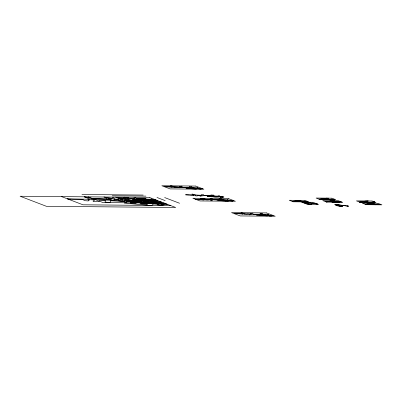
<?xml version="1.0" encoding="UTF-8"?>
<svg xmlns="http://www.w3.org/2000/svg" width="402" height="402" viewBox="0 0 402 402"><rect width="100%" height="100%" fill="white"/><g stroke="black" fill="none" stroke-linecap="round" stroke-linejoin="round"><path stroke-width="0.6" d="M373.327 203.437L373.197 203.583A2.337 0.276 3 0 1 372.674 203.593L372.689 203.598M331.454 201.075L331.896 201.065A2.678 0.317 3 0 0 332.303 201.045L332.66 201.02A3.281 0.387 3 0 1 332.977 201L333.193 200.99A3.397 0.402 3 0 0 333.429 200.98L333.977 200.719M333.615 200.779L333.936 200.719M212.11 195.377C209.894 195.769 218.301 196.553 218.809 195.774L219.492 195.829L219.185 196.005M261.23 214.09C258.868 214.427 267.481 215.306 267.928 214.482L268.611 214.542L268.104 214.763M218.231 197.176L207.482 196.452L208.527 196.005L207.12 195.88M267.35 215.884L256.602 215.16L257.647 214.713L256.506 214.618M338.504 201.99L339.796 201.97A5.517 0.653 3 0 0 339.881 201.94A6.065 0.719 3 0 1 339.981 201.904A6.372 0.754 3 0 0 340.102 201.864L340.223 201.814A3.628 0.427 3 0 0 340.288 201.784L341.197 201.809M232.165 200.844L223.09 200.482M333.59 200.945L333.193 200.99M223.331 200.347C219.728 201.296 216.974 198.905 213.095 199.643A107.239 12.698 3 0 0 210.613 199.558L205.839 199.427A36.843 4.362 3 0 0 203.598 199.387L200.407 199.357A60.541 7.171 3 0 0 196.297 199.367M369.895 203.894L370.307 203.849A2.734 0.322 3 0 0 370.579 203.824L370.744 203.799A9.221 1.09 3 0 1 371.197 203.734L371.76 203.729M332.489 202.02L336.203 201.965A4.713 0.558 3 0 0 336.419 201.965L340.665 201.734M191.965 194.076C197.106 195.035 194.407 195.045 202.166 195.292C199.246 194.457 202.849 195.312 203.181 194.402C203.332 195.704 205.337 195.528 207.387 195.759L210.733 195.643L211.447 195.277L210.839 195.025L213.547 195.146L212.201 195.332M241.084 212.784C246.225 213.748 243.527 213.758 251.285 214C248.366 213.171 251.969 214.02 252.295 213.115C252.451 214.417 254.456 214.241 256.506 214.472L259.853 214.356L260.566 213.985L259.958 213.738L262.667 213.859L261.32 214.04M361.162 202.045L360.147 202.085A3.105 0.367 3 0 0 359.84 202.07L359.353 201.985M220.06 197.126L220.718 196.955L218.593 196.784L218.517 197.04M340.288 201.779L339.775 201.96M379.87 204.392L379.372 204.568M373.795 202.171L373.96 202.111A7.658 0.904 3 0 1 374.076 202.07L374.93 202.116M197.9 195.407L200.256 195.452L199.91 196.035L200.397 196.101M247.019 214.12L249.376 214.165L249.029 214.743L249.516 214.814M373.352 203.362L373.976 203.322L373.252 203.352M327.399 201.739L328.323 201.653A5.693 0.673 3 0 0 328.529 201.628L329.017 201.563A8.975 1.06 3 0 1 329.143 201.548L330.826 201.603A7.181 0.849 3 0 1 331.183 201.648L331.318 201.668A6.884 0.814 3 0 0 331.595 201.709L331.806 201.739A4.065 0.482 3 0 1 332.022 201.769L333.117 201.894L332.725 201.859M335.248 201.99L334.67 201.904A2.608 0.307 3 0 0 334.348 201.904L334.077 201.93L335.735 202.03A3.472 0.412 3 0 1 335.871 201.945L336.63 202.025M220.11 196.764L223.974 197.05L218.532 196.236L218.909 196.07M269.229 215.477L273.094 215.758L267.652 214.944L268.028 214.784M369.157 203.965L368.895 204.01L369.639 203.995M327.967 201.603L327.851 201.623A4.095 0.487 3 0 0 327.71 201.648L327.595 201.643A3.703 0.437 3 0 1 327.851 201.588L328.725 201.487A7.12 0.844 3 0 0 328.936 201.462L329.027 201.452A9.568 1.131 3 0 1 329.268 201.422L330.067 201.392M327.489 201.673L327.273 201.734A2.744 0.327 3 0 0 327.178 201.759L326.052 201.844M371.77 203.769L371.689 203.784A10.07 1.191 3 0 0 371.453 203.814L371.121 203.854A9.764 1.156 3 0 1 370.78 203.899L369.78 204.055L370.116 204.151A6.884 0.814 3 0 1 370.533 204.211L370.87 204.261A8.286 0.98 3 0 0 371.217 204.311L379.317 204.578M340.353 201.754L340.64 201.734M379.95 204.357L380.503 204.352M329.776 201.251L330.343 201.281A8.377 0.99 3 0 0 330.675 201.246A3.543 0.422 3 0 0 330.836 201.221L331.037 201.211A9.869 1.171 3 0 0 331.213 201.186L332.188 201.166L331.72 201.221A2.221 0.261 3 0 0 331.555 201.241L331.338 201.276A8.532 1.01 3 0 1 331.092 201.307L331.042 201.312A6.789 0.804 3 0 0 330.761 201.352L330.715 201.357M339.745 201.98L339.323 202M271.667 215.889L269.164 215.854L271.948 215.824M222.497 197.191L220.06 197.141M330.891 201.226A9.472 1.121 3 0 1 330.745 201.246A4.05 0.477 3 0 1 330.585 201.266L330.781 201.231A5.914 0.698 3 0 1 331.007 201.211A4.799 0.568 3 0 0 331.198 201.171L331.268 201.156A5.357 0.633 3 0 1 331.439 201.131L331.63 201.106A6.357 0.754 3 0 1 331.861 201.08L331.987 201.07A5.447 0.643 3 0 1 332.449 201.035L333.178 200.995M327.916 201.578L327.987 201.603A3.276 0.387 3 0 1 328.153 201.578L329.454 201.472M331.253 201.176L332.107 201.136L331.67 201.231A5.206 0.618 3 0 0 331.434 201.261L331.424 201.261A7.387 0.874 3 0 1 331.137 201.301L331.087 201.312A9.14 1.08 3 0 0 330.886 201.337L330.791 201.352A7.387 0.874 3 0 1 330.539 201.387L330.539 201.387M330.67 201.362A7.638 0.904 3 0 1 330.424 201.397L330.323 201.407M208.326 195.754L214.095 195.995L208.216 195.849M257.446 214.467L263.215 214.708L257.335 214.557M329.283 201.367L329.725 201.322M375.277 204.583L375.729 204.583A3.693 0.437 3 0 0 376.463 204.583L377.166 204.573A12.487 1.477 3 0 1 377.925 204.583L380.433 204.276M328.369 201.553L328.926 201.487A2.904 0.342 3 0 0 329.062 201.472L329.273 201.457M329.69 201.362L330.203 201.307A3.392 0.402 3 0 1 330.454 201.276L330.695 201.307M371.036 203.734L371.287 203.678A2.965 0.352 3 0 1 372.126 203.663L372.694 203.628A3.156 0.372 3 0 1 373.006 203.603L373.156 203.588M368.92 203.914L367.941 204.035M330.354 201.181L330.64 201.141A4.085 0.482 3 0 1 331.419 201.07M367.83 204.176L367.84 204.171A3.306 0.392 3 0 0 367.925 204.161L370.031 203.774M368.202 204L368.991 204M368.016 204.151L371.332 203.794L370.684 203.764A7.156 0.849 3 0 0 370.549 203.804L369.93 203.844M371.267 203.703L372.061 203.628A6.196 0.734 3 0 1 372.408 203.608L372.594 203.603M370.172 203.754L371.252 203.678M328.545 201.497L328.921 201.518M368.408 204.08L368.106 204.115M368.719 204.045C367.81 204.643 364.076 204.362 366.709 204.347A10.256 1.216 3 0 0 367.217 204.236A6.065 0.719 3 0 1 367.8 204.141L367.88 204.04M329.63 201.271A10.748 1.271 3 0 1 329.379 201.301L329.173 201.327A6.462 0.764 3 0 0 328.931 201.357L328.741 201.382A2.759 0.327 3 0 1 328.585 201.397L328.132 201.482L328.529 201.508M332.962 201.869L333.76 201.95L333.047 201.874M306.098 203.105L307.862 202.909M337.132 205.246L338.891 205.05M308.59 203.01L306.927 203.266L304.686 202.985L306.078 203.452L305.319 203.452M339.625 205.151L337.956 205.407L335.72 205.131L337.112 205.593L335.946 205.517L336.524 205.658M368.729 204.07L369.126 204.075M328.811 198.166L323.967 198.965L326.977 199.362L334.374 199.201M334.665 200.719L330.57 201.492C333.866 202.03 338.042 202.161 340.836 201.673M368.398 201.025L364.302 201.799C367.599 202.337 371.775 202.467 374.574 201.98M374.262 203.322L370.167 204.095L373.468 204.563L372.744 204.603L373.182 204.548A2.126 0.251 3 0 1 372.669 204.497L372.659 204.583M334.956 201.97L334.263 201.955L335.087 201.965M367.925 201.005L364.127 201.317M371.337 204.352L368.74 204.171A2.231 0.266 3 0 1 368.483 204.191L367.333 204.296A4.573 0.543 3 0 0 366.981 204.327A2.166 0.256 3 0 1 366.77 204.382L366.991 204.377A3.095 0.367 3 0 1 367.056 204.352L367.418 204.231A6.517 0.774 3 0 1 367.488 204.221L367.659 204.196A3.06 0.362 3 0 1 367.765 204.181M333.062 201.985L333.223 201.965M336.881 202.005L336.474 202.025M373.91 204.528L374.925 204.568A2.663 0.317 3 0 1 374.991 204.593L375.021 204.603M375.79 204.528L376.528 204.593L376.016 204.568A4.713 0.558 3 0 1 375.8 204.568L375.086 204.502M374.795 204.608L374.051 204.598M376.478 204.613L375.935 204.603M365.599 204.382L366.699 204.392L365.649 204.447M328.333 201.518L331.404 201.201M325.615 201.678L327.112 201.789L326.002 201.764L331.62 200.834L333.374 200.92L333.258 200.668M372.88 204.623L373.9 204.643M372.589 204.583L375.302 204.749M335.605 201.945L336.288 201.904A3.311 0.392 3 0 1 336.595 201.904L337.569 201.97A12.482 1.477 3 0 1 338.328 201.98L338.675 201.99M337.002 201.965L336.218 201.925L337.238 202.035M372.805 204.643L368.488 204.231M301.822 201.869L302.339 201.874L298.244 201.578L307.605 201.452M372.071 202.301L369.363 202.211M372.277 202.301L373.448 202.291A4.176 0.492 3 0 0 373.599 202.241M81.938 194.513L143.223 195.065M112.223 195.824L145.996 196.131M326.655 198.146L327.504 198.151M319.012 199.151L326.756 198.181M329.665 199.653L329.303 199.518L334.595 199.286M319.304 199.261L323.459 199.025L325.866 199.362L325.092 199.357L325.484 199.508L329.107 199.618M292.169 201.372L298.173 200.533L299.922 200.618L299.807 200.367M307.746 201.508L302.455 201.739L302.817 201.874M292.455 201.487L294.123 201.593L301.113 200.377M333.147 201.884L332.037 201.894M359.785 202.151L363.8 201.859L366.207 202.191L365.428 202.186L365.825 202.337L369.443 202.452L369.011 202.477M302.741 201.844L303.334 201.879M157.589 200.563L123.811 200.256L115.575 197.106M342.459 202.291L326.705 202.095L322.731 200.573L338.333 200.714L342.303 202.236M305.274 203.512L310.796 204.347M304.465 202.226L316.686 203.744M380.794 204.417L375.498 204.643L375.785 204.754M317.153 203.925L316.404 203.744M365.212 204.281L371.217 203.437L372.971 203.523L372.855 203.271M317.459 204.04L303.867 202.407L304.063 202.221M164.297 203.126L103.012 202.573L88.068 196.854M336.303 205.653L341.831 206.487M335.499 204.367L348.489 206.181L334.896 204.548L335.097 204.362M348.021 206.005L347.439 205.884M347.906 206.065L348.187 206.065M170.76 205.598L82.983 204.804L61.576 196.613M188.965 195.025L185.538 194.799L189.04 194.849A3.276 0.387 3 0 0 190.819 194.859L194.05 194.915L192.035 194.096M332.967 201.96L333.68 202.005L333.429 201.975M339.223 202L338.78 201.99M238.15 213.738L234.657 213.512L238.16 213.562A3.276 0.387 3 0 0 239.939 213.568L243.17 213.623L241.235 212.849M338.318 201.985L337.971 201.98A7.924 0.94 3 0 1 337.75 201.975L335.901 202.04L336.781 202.186M326.464 201.779L326.027 201.764M336.645 201.904L336.946 201.92M189.437 195.04L193.945 195.478M374.614 202.065L369.639 202.347L370.518 202.487M238.557 213.748L243.064 214.186M210.563 199.09L211.97 199.281M336.389 202.02L336.278 202.015M183.639 187.513L187.02 187.794L185.985 188.231L194.025 188.98A12.552 1.487 3 0 0 195.89 189.141C196.603 188.829 199.392 188.252 198.628 188.915L201.367 188.915L198.663 188.563L199.317 188.377L202.457 188.814L197.096 188.046L198.03 187.633C196.834 188.156 186.282 187.639 192.035 186.975L189.362 186.845L189.98 187.081L189.312 187.432L185.965 187.548L182.126 187.211L181.985 186.211L181.377 186.206L181.036 186.724L179.588 186.744L180.835 186.99L180.001 187.131L174.227 186.799L173.101 186.634L174.629 186.523L170.599 185.835L172.569 186.744L164.091 186.598C166.805 186.94 169.478 186.694 172.006 187.412C171.383 186.91 175.915 186.814 173.95 187.488C177.041 187.101 178.538 187.87 180.769 187.563C182.518 187.242 185.533 187.458 187.809 187.865C187.015 188.669 189.945 188.292 190.674 188.463C193.94 187.824 197.312 188.598 200.593 188.91M333.208 201.899L335.705 202.146L335.273 202.171M326.665 201.784L330.062 201.553L333.122 201.995M359.73 202.04L365.358 201.141L367.106 201.226L366.996 200.975M335.132 202.02L334.444 201.995M180.252 186.789L181.463 186.995A5.271 0.623 3 0 1 181.201 187.211M183.578 187.432L182.131 187.352A107.239 12.698 3 0 0 179.619 187.216L174.749 186.975A36.843 4.362 3 0 0 172.433 186.885L169.086 186.784A60.541 7.171 3 0 0 164.725 186.689M374.704 204.528L374.373 204.507A2.814 0.332 3 0 0 373.694 204.512A2.221 0.261 3 0 1 373.202 204.512L371.483 204.372M332.871 201.879L332.369 201.814A3.749 0.442 3 0 0 332.132 201.779L332.017 201.764A7.437 0.879 3 0 1 331.786 201.734L330.73 201.588M207.311 195.799C204.206 195.462 202.518 195.794 200.457 196.121M256.431 214.507C253.325 214.176 251.637 214.502 249.577 214.834M333.429 201.894L333.74 201.945M220.638 196.849L222.829 197.116M269.707 215.552L269.983 215.578L267.637 215.753M332.761 201.864L332.449 201.829M211.638 196.799L211.909 196.829M330.575 201.568L330.142 201.467L330.876 201.608A5.648 0.668 3 0 0 331.238 201.658L331.364 201.673A5.899 0.698 3 0 1 331.725 201.724M365.86 201.497L364.8 201.477A7.97 0.945 3 0 0 364.016 201.603L363.704 201.729L364.423 201.884A8.789 1.04 3 0 0 364.77 201.935L365.86 202.075A11.025 1.306 3 0 1 366.232 202.126L369.724 202.457M370.77 203.719L368.001 204.105M331.615 201.176L328.841 201.563M363.699 201.372L364.076 201.457L363.508 201.698A3.191 0.377 3 0 1 363.307 201.744L362.85 201.809A13.301 1.573 3 0 1 362.589 201.834L362.167 201.874A5.095 0.603 3 0 0 361.122 202.035M297.118 201.186L300.128 201.588M296.616 201.251L299.018 201.583M332.298 201.809L332.158 201.784A5.658 0.668 3 0 0 331.791 201.734M375.614 204.759L375.568 204.754A3.141 0.372 3 0 1 375.026 204.603M375.533 204.744L375.302 204.653M193.955 195.397C192.865 195.101 194.146 195.05 194.829 195.191C197.648 195.116 193.272 196.372 197.799 195.804L197.92 195.513M243.074 214.11C241.883 213.763 243.501 213.829 244.13 213.909C246.667 213.939 242.356 215.015 246.918 214.512L247.039 214.221M337.579 205.402L339.434 206.196L342.157 206.492M306.55 203.261L308.404 204.055L311.123 204.352M341.951 206.512C340.564 206.477 343.419 206.502 342.167 206.517M335.901 204.367L334.776 204.392M311.53 204.377L311.133 204.377M310.917 204.372L310.525 204.372M164.634 197.548L179.578 203.266M156.961 197.477L165.202 200.628M211.532 200.241L211.085 199.764A3.156 0.372 3 0 1 211.216 199.704L211.914 199.553A2.749 0.327 3 0 0 212.015 199.518M179.604 187.855L179.82 187.412A3.156 0.372 3 0 1 180.051 187.357L181.006 187.242A2.749 0.327 3 0 0 181.171 187.211M211.944 199.281A5.271 0.623 3 0 1 212.05 199.518M210.914 198.608L211.286 198.935L209.899 199.06L211.346 199.447L205.095 199.251L203.834 199.101L205.065 198.95L204.729 198.869L200.392 198.317L203.518 199.236L195.593 199.286C197.638 199.754 199.874 199.101 201.879 199.628C202.754 200.08 205.382 200.07 203.412 199.442C206.804 199.879 207.176 200.116 209.894 199.618C210.296 200.472 212.01 200.523 212.417 200.216C210.99 198.985 215.145 200.121 215.964 199.804C218.773 200.497 222.17 200.894 226.291 201.075A12.552 1.487 3 0 0 228.22 201.201C228.05 200.09 237.662 201.663 229.894 200.518L233.718 200.698L227.713 200.01L227.964 199.553L226.703 199.985L220.532 199.568L221.552 199L221.211 198.95L218.934 198.93L219.834 199.166L219.738 199.553L213.407 199.553L211.512 198.513L210.914 198.608M89.415 198.985L88.244 199.251L67.38 198.804L68.611 199.186L81.817 199.482L82.933 199.603L84.671 200.663L87.943 200.915L89.219 200.648L88.023 199.804L88.34 199.668L93.39 199.869L94.174 200.01L94.229 200.804L93.003 201.121L96.746 201.638L98.907 201.518L99.631 200.337L105.54 200.497L104.997 202.075L107.942 202.362L110.168 202.281L110.796 201.518L110.475 200.905L111.359 200.794L123.163 201.377L126.962 201.915L124.268 203.055L145.157 204.995A32.617 3.864 3 0 0 150.011 205.412L151.861 205.256L153.026 204.724L152.79 204.1L153.554 203.975L158.343 204.352L157.127 204.829L161.207 205.316L164.237 204.829L157.207 203.909L158.911 203.422L162.503 203.99L161.473 204.08L162.393 204.286L167.076 204.568L166.719 204.352L167.046 204.181L166.137 203.96L153.147 202.563L155.574 201.497L154.112 201.352L150.443 202.437L135.032 201.055L136.404 200.332L138.645 200.302L139.996 199.789L139.253 199.643L133.052 199.452L134.645 200.065L131.836 201.352L146.423 202.703A22.773 2.698 3 0 0 149.81 202.995C150.489 202.492 157.494 201.357 154.78 202.593L157.629 202.93L159.745 202.593L154.835 201.945L156.026 201.608L158.453 202.211L161.725 202.407L161.071 201.985L152.001 201.005L153.695 200.261C149.087 201.347 144.137 200.261 139.353 199.955L140.308 199.447L142.821 199.07C138.876 198.382 135.414 199.045 132.228 199.131C132.439 197.312 128.881 199.844 127.665 198.839C129.434 197.854 125.057 198.613 125.077 198.724C122.866 197.814 120.243 198.427 117.806 197.945L126.283 198.096L124.313 197.186L128.338 197.874L126.816 197.98C127.58 198.297 138.378 198.668 133.439 198.171C133.982 198.754 135.786 196.784 135.76 198.106C138.595 199.824 143.484 198.03 145.75 198.327C139.996 198.99 150.549 199.508 151.745 198.985L150.81 199.392L156.172 200.166L153.031 199.724L152.373 199.91L155.082 200.266L152.343 200.266C153.107 199.603 150.318 200.181 149.604 200.487A12.552 1.487 3 0 1 147.74 200.327L139.7 199.583L140.735 199.146L137.926 198.975L139.082 199.261C137.027 200.899 133.926 198.804 131.806 200.106L124.841 199.503L124.68 198.925L125.002 198.804L124.585 197.683C122.932 197.824 122.71 199.297 120.238 198.648L122.494 199.101L120.977 199.352L110.505 198.749L108.46 198.447L111.228 198.251L103.927 197L107.354 198.362C103.344 198.96 96.982 198.251 92.118 198.382C97.324 198.829 102.279 198.879 107.188 199.804L107.369 199.533L106.53 199.085L110.279 199.126L110.942 199.508L110.183 200.191L108.711 200.196L96.812 199.603L90.787 198.895L94.751 198.618C91.153 198.588 87.817 197.271 84.289 196.819L89.415 198.985M220.206 200.055C220.105 201.281 224.753 199.734 220.221 200.03M131.474 200.241L133.715 200.558L132.911 200.975L125.097 200.709L124.223 201.266L114.248 200.402L114.022 199.578L114.48 199.407L114.032 199.216L114.178 198L113.877 197.799L112.294 197.789L111.872 198.367L112.118 198.789L111.414 199.136L107.656 199.186L110.721 199.643L110.007 200L110.495 200.151L112.62 200.362L114.128 200.281L114.635 199.452L118.761 199.568L118.384 200.668L120.439 200.864L121.992 200.814L122.429 200.281L122.208 199.849L122.821 199.774L131.474 200.241M229.271 200.322L223.607 200.111L229.271 200.322M147.122 204.332L139.976 203.734L142.705 203.105L148.192 203.578L147.031 204.05L147.122 204.332M147.795 202.241L142.805 201.824L144.71 201.387L148.544 201.719L147.795 202.241M148.494 200.075C141.69 200.005 149.83 199.106 148.494 200.075M194.779 188.724C187.975 188.699 196.196 187.679 194.779 188.749M216.231 196.915C209.04 196.915 217.949 195.95 216.231 196.915M265.35 215.623C258.305 215.633 266.873 214.653 265.35 215.623M217.799 199.668L223.291 199.859L217.799 199.668M209.889 196.342C212.954 197.01 213.537 195.362 209.889 196.342M259.009 215.055C262.199 215.703 262.531 214.08 259.009 215.055M126.595 201.286C130.675 201.814 136.831 202.608 141.529 201.925L127.344 200.95L126.595 201.286M133.464 200.116L142.087 200.879L143.891 200.563L133.987 199.879L133.464 200.116M140.594 198.9L146.343 199.146L140.594 198.9M186.88 187.553L192.628 187.799L186.88 187.553M135.137 203.156L130.439 202.925C132.213 201.573 141.936 202.156 135.137 203.156M139.429 201.422C129.364 201.347 146.202 199.889 139.429 201.422M143.881 199.623C138.283 199.593 147.675 198.769 143.881 199.623M190.166 188.272C184.689 188.282 193.749 187.377 190.166 188.272M223.859 200.477C227.2 201.613 227.482 199.879 223.859 200.477M151.755 199.809L146.308 199.382L152.157 199.653L151.755 199.809M153.715 201.764L143.831 200.99L145.66 200.693L154.443 201.482L153.715 201.764M155.599 203.643L149.443 203.417L141.449 202.538L144.062 202.111L156.639 203.241L155.599 203.643M198.04 188.458L192.593 188.035L198.442 188.307L198.04 188.458M214.135 196.186L219.201 196.714L219.919 196.498L214.135 196.186M263.255 214.899L268.32 215.427L269.038 215.206L263.255 214.899M195.638 186.061L161.86 185.754L170.096 188.905L203.874 189.211L195.638 186.061M331.73 198.191L316.128 198.05L320.103 199.568L335.7 199.709L331.73 198.191M149.353 197.412L20.1 196.241L46.416 206.306L175.664 207.477L149.353 197.412M228.341 198.568L192.88 198.246L199.93 200.945L235.391 201.266L228.341 198.568M304.882 200.412L289.284 200.271L293.254 201.789L308.852 201.93L304.882 200.412M372.066 201.02L356.468 200.879L360.438 202.397L376.041 202.538L372.066 201.02M312.907 202.301L301.842 202.201L307.44 204.342L318.505 204.442L312.907 202.301M377.93 203.322L362.328 203.176L366.302 204.698L381.9 204.839L377.93 203.322M266.526 212.929L231.552 212.613L240.225 215.929L275.199 216.246L266.526 212.929"/></g></svg>
